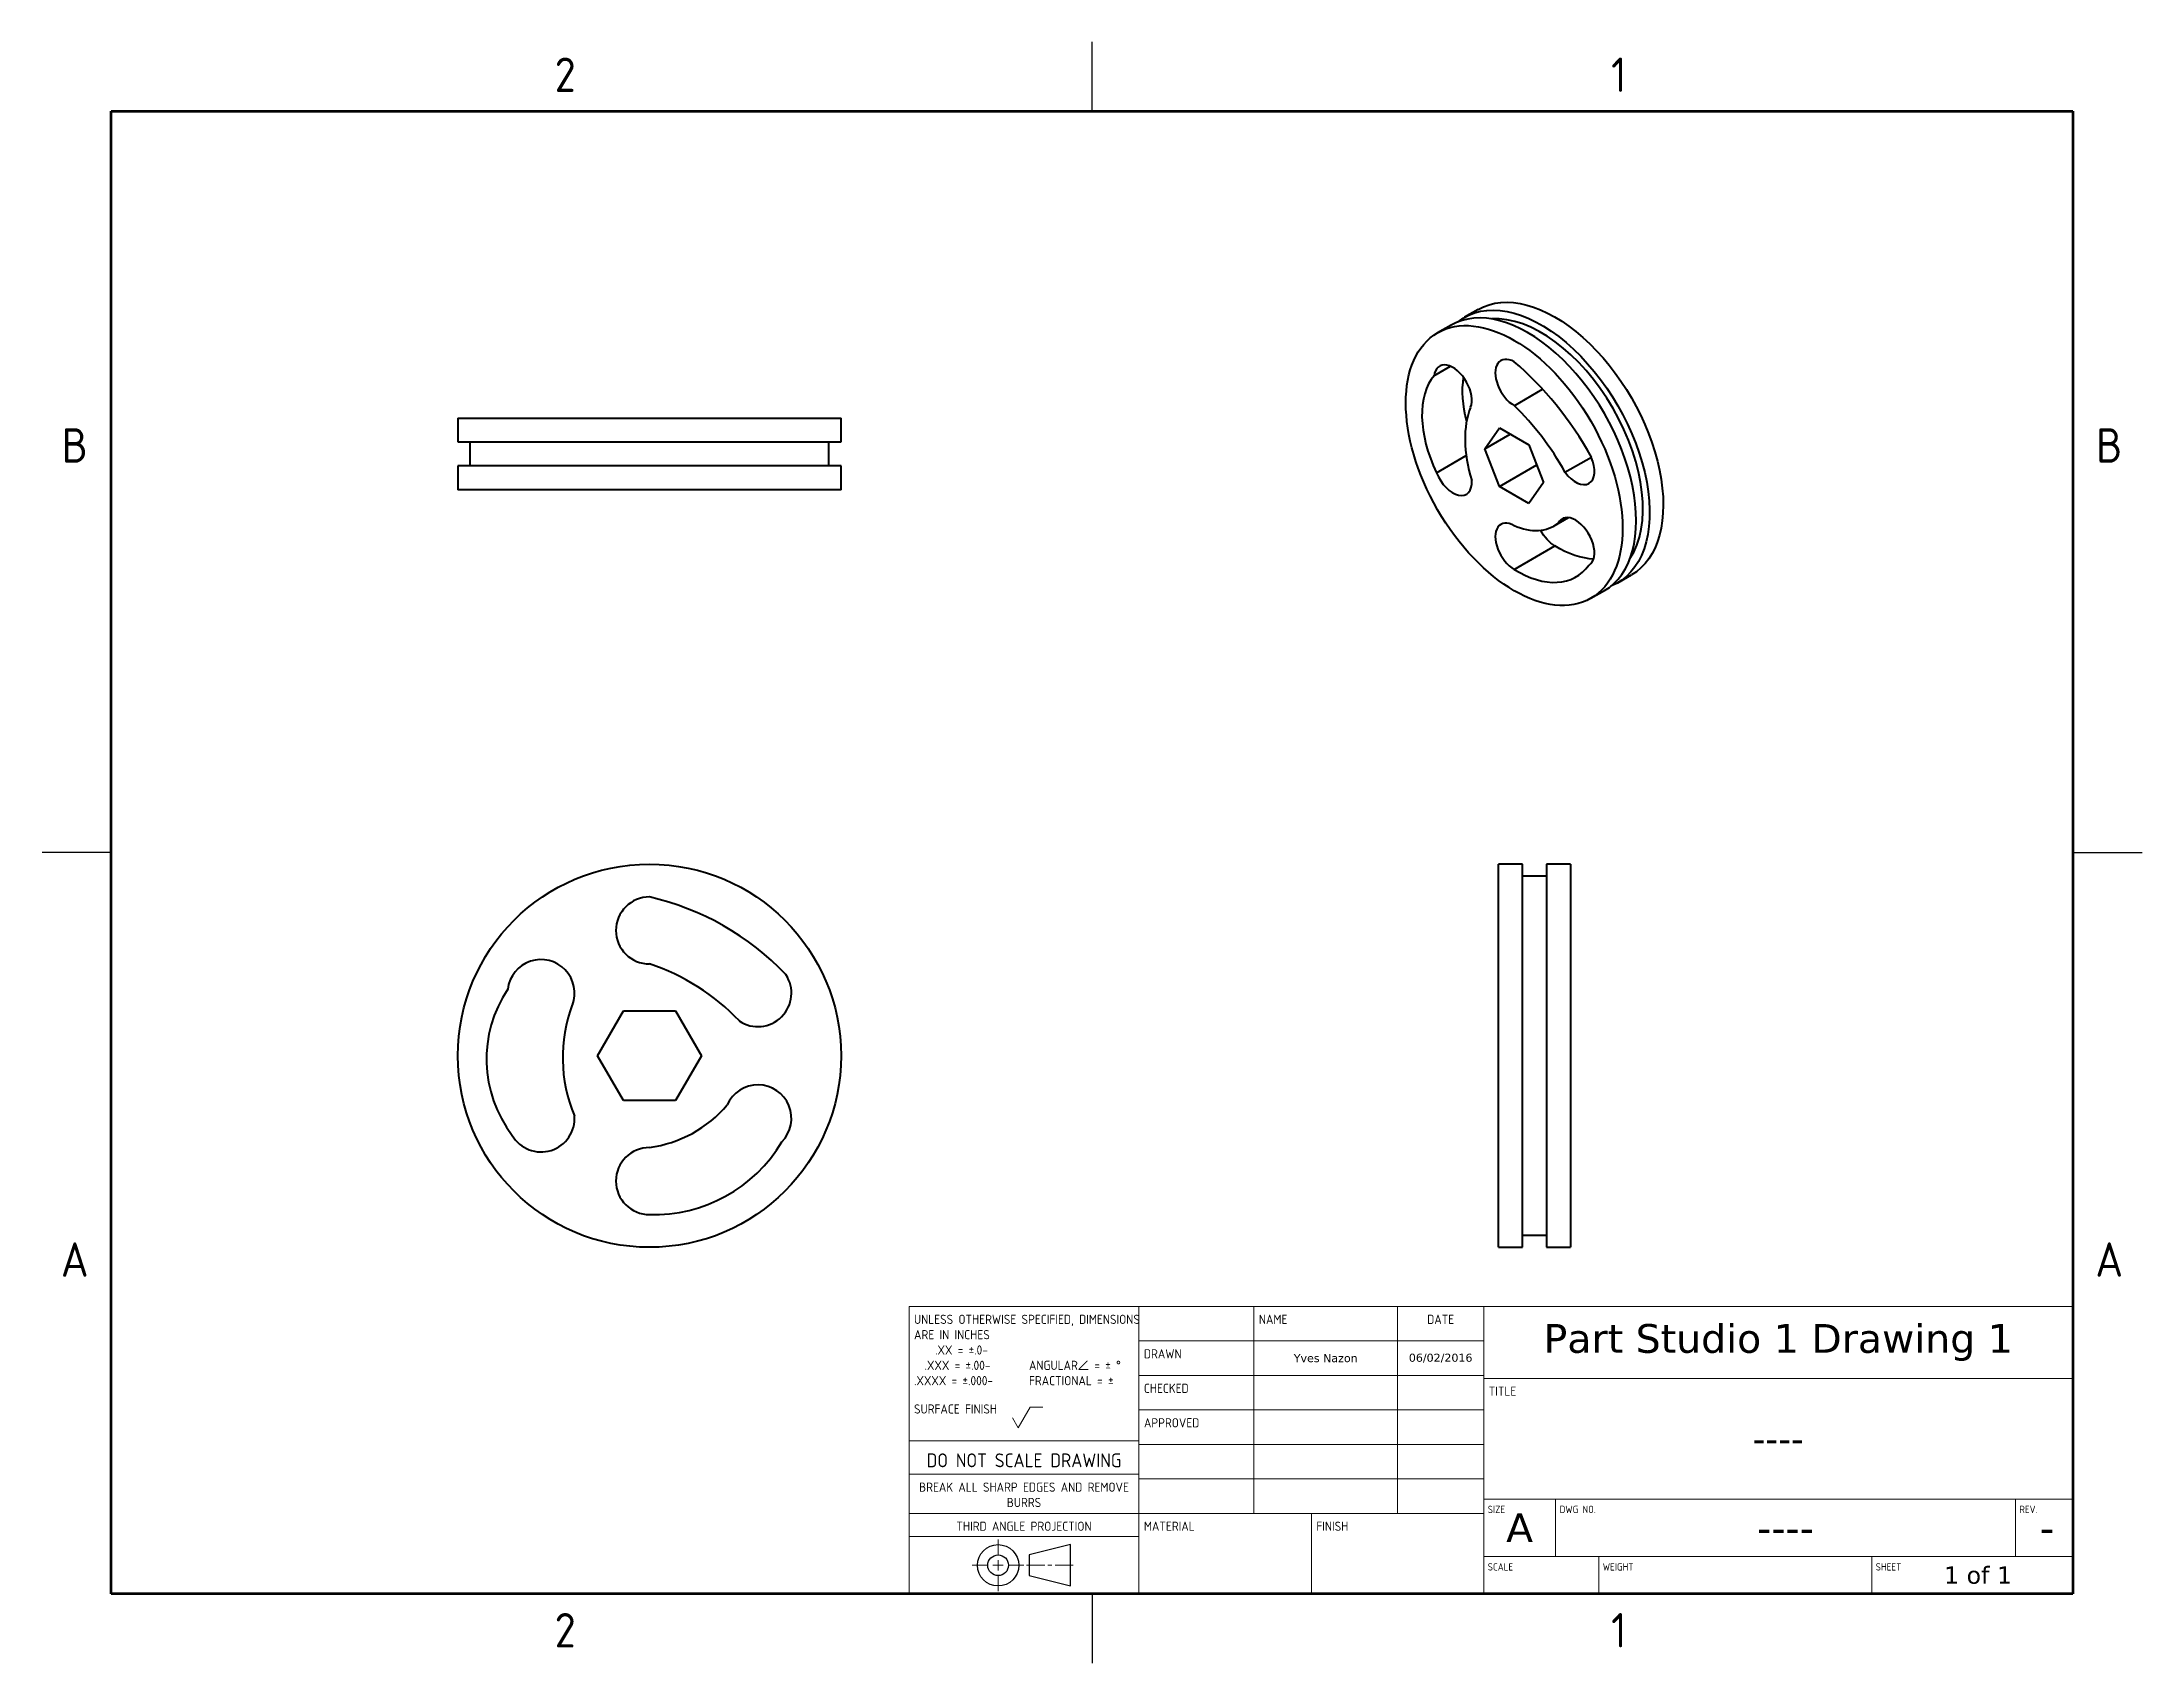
# Model space of a CAD drawing. Header units: inches. Extents: x 0 to 11, y 0 to 8.5.
import ezdxf

# ---------------------------------------------------------------- set-up
doc = ezdxf.new("R2010")
doc.units = ezdxf.units.IN
doc.header["$LTSCALE"] = 0.5
doc.header["$MEASUREMENT"] = 0
for name, color, linetype, lineweight in [('BORDER_FRAME', 7, 'Continuous', 70), ('BORDER_ZONES', 7, 'Continuous', 25), ('TITLE_BLOCK', 7, 'Continuous', 15), ('Visible', 7, 'Continuous', 40)]:
    doc.layers.add(name, color=color, linetype=linetype, lineweight=lineweight)
doc.styles.add('Onshape-Standard', font='ISOCP.SHX')
doc.styles.add('Onshape-Standard-Fields', font='DejaVuSansMono.ttf')

msp = doc.modelspace()

# ---------------------------------------------------------------- linework, layer by layer
at = {"layer": 'BORDER_FRAME', "color": 7}
for p, q in [((0.361, 0.38), (0.361, 8.12)), ((0.361, 8.12), (10.601, 8.12)), ((10.601, 8.12), (10.601, 0.38)), ((10.601, 0.38), (0.361, 0.38))]:
    msp.add_line(p, q, dxfattribs=at)
at = {"layer": 'BORDER_ZONES', "color": 7}
for p, q in [((5.481, 8.12), (5.481, 8.481)), ((0.361, 4.25), (0, 4.25)), ((10.601, 4.25), (10.962, 4.25)), ((5.481, 0.38), (5.481, 0.019))]:
    msp.add_line(p, q, dxfattribs=at)
at = {"layer": 'TITLE_BLOCK', "color": 7}
for p, q in [((4.526, 0.38), (4.526, 1.88)), ((4.526, 1.88), (5.726, 1.88)), ((5.726, 0.38), (5.726, 1.88)), ((5.726, 1.88), (7.526, 1.88)), ((6.326, 0.8), (6.326, 1.88)), ((7.076, 0.8), (7.076, 1.88)), ((7.526, 0.38), (7.526, 1.88)), ((7.526, 1.88), (10.601, 1.88)), ((5.726, 1.7), (7.526, 1.7)), ((5.726, 1.52), (7.526, 1.52)), ((7.526, 1.505), (10.601, 1.505)), ((5.096, 1.246), (5.159, 1.355)), ((5.159, 1.355), (5.225, 1.355)), ((5.726, 1.34), (7.526, 1.34)), ((5.066, 1.298), (5.096, 1.246)), ((4.526, 1.178), (5.726, 1.178)), ((5.726, 1.16), (7.526, 1.16)), ((4.526, 1.004), (5.726, 1.004)), ((5.726, 0.98), (7.526, 0.98)), ((4.526, 0.8), (5.726, 0.8)), ((5.726, 0.8), (7.526, 0.8)), ((6.626, 0.38), (6.626, 0.8)), ((7.526, 0.875), (10.601, 0.875)), ((7.901, 0.575), (7.901, 0.875)), ((10.301, 0.575), (10.301, 0.875)), ((4.526, 0.68), (5.726, 0.68)), ((7.526, 0.575), (10.601, 0.575)), ((8.126, 0.38), (8.126, 0.575)), ((9.551, 0.38), (9.551, 0.575)), ((4.526, 0.38), (5.726, 0.38))]:
    msp.add_line(p, q, dxfattribs=at)
at = {"layer": 'TITLE_BLOCK', "color": 7, "lineweight": 15}
for p, q in [((4.991, 0.583), (4.991, 0.664)), ((4.991, 0.556), (4.991, 0.502)), ((4.937, 0.529), (4.856, 0.529)), ((5.018, 0.529), (4.964, 0.529)), ((4.991, 0.475), (4.991, 0.394)), ((5.045, 0.529), (5.126, 0.529)), ((5.234, 0.529), (5.139, 0.529)), ((5.272, 0.529), (5.25, 0.529)), ((5.288, 0.529), (5.382, 0.529))]:
    msp.add_line(p, q, dxfattribs=at)
at = {"layer": 'TITLE_BLOCK', "color": 7, "lineweight": 30}
for p, q in [((5.369, 0.637), (5.153, 0.583)), ((5.153, 0.583), (5.153, 0.475)), ((5.369, 0.421), (5.369, 0.637)), ((5.153, 0.475), (5.369, 0.421))]:
    msp.add_line(p, q, dxfattribs=at)
for radius in [0.108, 0.054]:
    msp.add_circle((4.991, 0.529), radius, dxfattribs=at)
at = {"layer": 'Visible'}
for p, q in [((7.497, 7.085), (7.426, 7.044)), ((7.356, 7.003), (7.285, 6.962)), ((7.266, 6.738), (7.353, 6.788)), ((7.685, 6.582), (7.833, 6.668)), ((2.171, 6.518), (4.171, 6.518)), ((2.171, 6.518), (2.171, 6.393)), ((4.171, 6.393), (4.171, 6.518)), ((2.171, 6.393), (4.171, 6.393)), ((2.233, 6.393), (2.233, 6.268)), ((4.108, 6.268), (4.108, 6.393)), ((7.532, 6.358), (7.608, 6.467)), ((7.532, 6.358), (7.664, 6.434)), ((7.608, 6.467), (7.761, 6.378)), ((7.761, 6.378), (7.838, 6.181)), ((4.171, 6.268), (2.171, 6.268)), ((2.171, 6.268), (2.171, 6.143)), ((4.171, 6.143), (4.171, 6.268)), ((7.279, 6.232), (7.435, 6.322)), ((7.608, 6.161), (7.532, 6.358)), ((7.608, 6.161), (7.803, 6.273)), ((7.95, 6.235), (8.088, 6.314)), ((4.171, 6.143), (2.171, 6.143)), ((7.761, 6.072), (7.608, 6.161)), ((7.838, 6.181), (7.761, 6.072)), ((7.894, 5.955), (7.968, 5.998)), ((7.915, 5.97), (7.965, 5.999)), ((7.685, 5.728), (7.897, 5.851)), ((8.085, 5.577), (8.156, 5.618)), ((8.226, 5.658), (8.297, 5.699)), ((7.603, 2.189), (7.603, 4.189)), ((7.728, 4.189), (7.603, 4.189)), ((7.728, 2.189), (7.728, 4.189)), ((7.853, 4.189), (7.853, 2.189)), ((7.978, 4.189), (7.853, 4.189)), ((7.978, 4.189), (7.978, 2.189)), ((7.853, 4.127), (7.728, 4.127)), ((2.9, 3.189), (3.036, 3.424)), ((3.036, 3.424), (3.306, 3.424)), ((3.306, 3.424), (3.442, 3.189)), ((3.036, 2.955), (2.9, 3.189)), ((3.442, 3.189), (3.306, 2.955)), ((3.306, 2.955), (3.036, 2.955)), ((7.728, 2.252), (7.853, 2.252)), ((7.603, 2.189), (7.728, 2.189)), ((7.853, 2.189), (7.978, 2.189))]:
    msp.add_line(p, q, dxfattribs=at)
msp.add_circle((3.171, 3.189), 1, dxfattribs=at)
for centre, radius, start, end in [((3.171, 3.843), 0.175, 90, 270), ((2.853, 2.63), 1.424, 43.6542, 77.0787), ((2.605, 3.516), 0.175, 339.0211, 173.2703), ((2.801, 2.566), 1.163, 43.8003, 71.4373), ((2.975, 3.171), 0.655, 146.0908, 217.3672), ((3.737, 3.516), 0.175, 236.2994, 33.6317), ((3.5, 3.179), 0.782, 159.4111, 202.7859), ((3.737, 2.862), 0.175, 315.4985, 156.0542), ((2.605, 2.862), 0.175, 210.5186, 4.4349), ((3.087, 3.345), 0.64, 277.5383, 319.9706), ((3.171, 2.535), 0.175, 90, 270), ((3.195, 3.136), 0.776, 268.232, 329.2846)]:
    msp.add_arc(centre, radius, start, end, dxfattribs=at)
at = {"layer": 'Visible', "extrusion": (0, 0, -1)}
for centre, major_axis, start_param, end_param in [((7.826, 6.351), (-0.4, 0.693), 6.194681, 9.513282), ((7.897, 6.392), (-0.4, 0.693), 0, 3.141593), ((7.786, 6.444), (-0.262, 0.454), 5.156225, 5.672399), ((7.897, 5.965), (-0.07, 0.121), 3.926991, 4.777343), ((7.911, 6.349), (-0.31, 0.538), 3.481225, 3.957849)]:
    msp.add_ellipse(centre, major_axis=major_axis, ratio=0.57735, start_param=start_param, end_param=end_param, dxfattribs=at)
at = {"layer": 'Visible'}
msp.add_ellipse((7.685, 6.27), major_axis=(0.4, -0.693), ratio=0.57735, dxfattribs=at)
for centre, major_axis, start_param, end_param in [((7.756, 6.31), (0.4, -0.693), 6.283185, 9.424778), ((7.826, 6.351), (0.375, -0.65), 0.274492, 2.867101), ((7.365, 6.668), (0.07, -0.121), 0.419247, 3.809535), ((7.685, 6.697), (0.07, -0.121), 2.356194, 5.497787), ((7.505, 6.008), (0.57, -0.987), 1.547307, 2.130675), ((7.574, 6.322), (0.262, -0.454), 3.335164, 4.579171), ((7.476, 5.983), (0.465, -0.806), 1.549857, 2.032214), ((7.871, 6.155), (0.313, -0.542), 3.567647, 4.32468), ((8.005, 6.298), (0.07, -0.121), 4.9096, 7.655568), ((7.365, 6.241), (0.07, -0.121), 4.459641, 7.145988), ((7.685, 5.842), (0.07, -0.121), 2.356194, 5.497787), ((7.637, 6.399), (0.256, -0.444), 5.629356, 6.369939), ((8.005, 5.871), (0.07, -0.121), 0.008701, 3.509057), ((7.698, 6.227), (0.31, -0.538), 5.466929, 6.532499)]:
    msp.add_ellipse(centre, major_axis=major_axis, ratio=0.57735, start_param=start_param, end_param=end_param, dxfattribs=at)

# ---------------------------------------------------------------- texts
at = {"layer": 'BORDER_ZONES', "color": 7, "char_height": 0.18, "attachment_point": 5, "style": 'Onshape-Standard'}
for s, insert in [('2', (2.731, 8.31)), ('1', (8.231, 8.31)), ('B', (0.171, 6.375)), ('B', (10.791, 6.375)), ('A', (0.171, 2.125)), ('A', (10.791, 2.125)), ('2', (2.731, 0.19)), ('1', (8.231, 0.19))]:
    msp.add_mtext(s, dxfattribs=dict(at, insert=insert))
at = {"layer": 'TITLE_BLOCK', "color": 7}
for s, insert, char_height, width, attachment_point, style in [('UNLESS OTHERWISE SPECIFIED, DIMENSIONS ARE IN INCHES^J    .XX = ±.0-^J  .XXX = ±.00-^J.XXXX = ±.000-', (4.552, 1.837), 0.048, 1.2, 1, 'Onshape-Standard'), ('NAME', (6.352, 1.837), 0.048, 0.75, 1, 'Onshape-Standard'), ('DATE', (7.301, 1.837), 0.048, 0.45, 2, 'Onshape-Standard'), ('Part Studio 1 Drawing 1', (9.063, 1.692), 0.15, 3.075, 5, 'Onshape-Standard-Fields'), ('DRAWN', (5.752, 1.657), 0.048, 0.6, 1, 'Onshape-Standard'), ('^J^J^JANGULAR∠ = ± °^JFRACTIONAL = ±', (5.152, 1.837), 0.048, 0.6, 1, 'Onshape-Standard'), ('Yves Nazon', (6.701, 1.61), 0.042, 0.75, 5, 'Onshape-Standard-Fields'), ('06/02/2016', (7.301, 1.61), 0.042, 0.45, 5, 'Onshape-Standard-Fields'), ('CHECKED', (5.752, 1.477), 0.048, 0.6, 1, 'Onshape-Standard'), ('TITLE', (7.552, 1.462), 0.048, 0.375, 1, 'Onshape-Standard'), ('SURFACE FINISH', (4.552, 1.369), 0.048, 0.6, 1, 'Onshape-Standard'), ('APPROVED', (5.752, 1.297), 0.048, 0.6, 1, 'Onshape-Standard'), ('DO NOT SCALE DRAWING', (5.126, 1.113), 0.072, 1.2, 2, 'Onshape-Standard'), ('----', (9.063, 1.19), 0.135, 3.075, 5, 'Onshape-Standard-Fields'), ('BREAK ALL SHARP EDGES AND REMOVE BURRS', (5.126, 0.961), 0.048, 1.2, 2, 'Onshape-Standard'), ('SIZE', (7.547, 0.84), 0.0384, 0.375, 1, 'Onshape-Standard'), ('A', (7.713, 0.725), 0.15, 0.375, 5, 'Onshape-Standard-Fields'), ('DWG NO.', (7.922, 0.84), 0.0384, 2.4, 1, 'Onshape-Standard'), ('REV.', (10.322, 0.84), 0.0384, 0.3, 1, 'Onshape-Standard'), ('THIRD ANGLE PROJECTION', (5.126, 0.757), 0.048, 1.2, 2, 'Onshape-Standard'), ('MATERIAL', (5.752, 0.757), 0.048, 0.9, 1, 'Onshape-Standard'), ('FINISH', (6.652, 0.757), 0.048, 0.9, 1, 'Onshape-Standard'), ('----', (9.101, 0.725), 0.15, 2.4, 5, 'Onshape-Standard-Fields'), ('-', (10.466, 0.725), 0.15, 0.27, 5, 'Onshape-Standard-Fields'), ('SCALE', (7.547, 0.54), 0.0384, 0.6, 1, 'Onshape-Standard'), ('WEIGHT', (8.147, 0.54), 0.0384, 1.425, 1, 'Onshape-Standard'), ('SHEET', (9.572, 0.54), 0.0384, 1.05, 1, 'Onshape-Standard'), ('1 of 1', (10.106, 0.477), 0.09, 0.99, 5, 'Onshape-Standard-Fields')]:
    msp.add_mtext(s, dxfattribs=dict(at, insert=insert, char_height=char_height, width=width, attachment_point=attachment_point, style=style))

doc.saveas('drawing.dxf')
